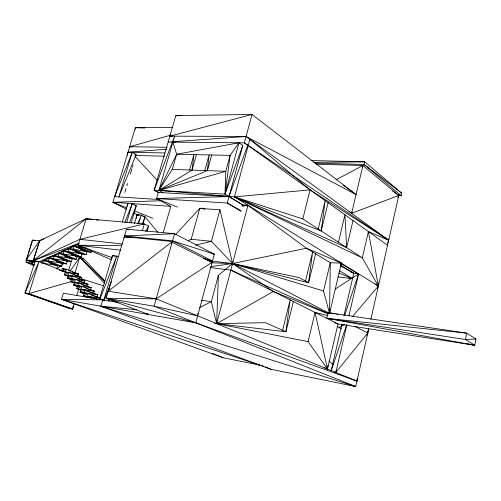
<?xml version="1.0" encoding="UTF-8"?>
<svg xmlns="http://www.w3.org/2000/svg" width="501" height="501" viewBox="0 0 501 501"><rect width="100%" height="100%" fill="white"/><g stroke="black" fill="none" stroke-linecap="round" stroke-linejoin="round"><path stroke-width="0.75" d="M34.093 265.273L31.889 263.632L31.92 262.086M209.994 267.559L230.811 270.12L337.993 323.947L327.466 369.037L308.077 341.626L216.657 323.627L218.367 275.35L232.552 263.539L306.462 248.239L341.394 263.169L329.539 313.369L323.527 291L330.284 262.724L306.462 248.239L247.964 205.272L241.739 204.871M388.795 238.683L388.688 240.248L387.542 243.117M377.503 288.25L378.368 286.077L378.581 282.99M366.939 335.188L367.903 331.468M357.125 378.812L356.956 381.123L195.785 322.813L106.149 298.239L124.317 236.616L172.325 241.57L154.108 306.211L106.149 298.239L148.697 314.572L146.674 313.401M197.864 313.526L197.67 315.843L154.108 306.211L355.735 386.54L368.817 328.481M34.594 264.891L31.889 263.632L32.051 261.848L26.165 259.925L32.477 240.111L39.66 240.705L33.323 260.714L26.165 259.925L26.083 262.186L33.573 265.655M124.154 238.169L124.317 236.616L128.181 237.167M334.443 372.199L335.839 372.468L367.79 333.021L368.129 329.94M352.378 316.657L378.368 286.077L362.317 257.89L368.398 231.581L388.688 240.248L310.088 189.866L234.424 196.88L158.303 192.465L154.151 190.142L174.605 136.172L158.917 190.411L207.37 170.641L209.142 154.928L204.79 170.547M357.213 378.831L356.956 381.123L156.18 298.84L108.222 291.213L109.606 288.451M163.057 192.741L158.917 190.411L192.065 170.09L193.906 154.602L189.553 170.002M229.408 193.486L229.007 196.567L243.073 204.997M302.848 218.912L234.424 196.88L362.317 257.89L302.848 218.912L310.088 189.866L249.899 139.284L234.424 196.88L321.21 230.948L325.162 200.65L318.229 228.995M324.573 367.884L327.466 369.037L327.986 365.204M330.059 309.524L329.539 313.369L330.284 262.724L341.394 263.169L340.511 265.317M78.024 276.233L78.651 274.16L65.305 271.955L39.065 261.541L35.145 260.996L25.05 292.916L68.775 308.372L72.658 309.086L73.177 306.048M336.271 370.195L335.839 372.468L346.855 324.805M172.588 143.655L172.883 142.121L175.212 142.234M136.266 218.492L137.024 214.653L141.207 214.992L145.008 216.946L142.159 224.16M351.921 211.754L351.627 213.282L349.059 211.51M127.279 206.399L127.887 203.337L122.35 222.024M334.292 322.669L337.993 323.947L474.723 345.258L475.95 339.045L466.694 333.14L328.111 312.637L232.552 263.539L211.397 241.307L191.182 239.296L188.332 240.58M127.379 155.266L127.987 152.216L166.633 149.223M111.804 258.585L112.406 255.554L116.752 256.092L118.142 256.706M316.381 164.222L362.937 165.487L351.627 213.282L398.771 195.49L401.132 195.609L401.683 193.148L364.741 161.842L311.033 160.539M370.859 319.394L398.771 195.49L362.937 165.487L336.046 179.765M348.959 315.686L358.628 273.847L353.787 273.295L350.9 272.106M331.136 370.765L341.989 324.047M343.924 315.73L353.787 273.295L340.455 265.104M368.398 231.581L378.368 286.077L234.424 196.88L346.629 247.607L353.005 220.572M338.419 242.227L344.951 214.81L346.629 247.607M308.077 341.626L315.079 312.442L327.942 315.599M305.491 281.105L312.611 251.978L308.578 282.796L232.552 263.539L212.505 261.19M315.636 253.819L308.578 282.796L299.216 277.66L232.552 263.539L211.472 262.8M321.21 230.948L328.08 202.736M214.372 323.233L216.657 323.627L217.027 322.118M232.921 262.036L232.132 265.042M282.608 330.309L290.123 299.905L285.914 331.781L216.657 323.627L211.309 301.746L218.367 275.35M293.361 301.533L285.914 331.781L265.486 322.7L216.657 323.627L247.964 205.272L242.522 205.629M230.56 196.43L158.917 190.411L176.653 154.233L238.946 142.791L242.797 145.528L227.26 203.049L241.275 211.503M175.469 234.687L199.742 208.391L219.952 209.813L211.397 241.307L195.528 245.208M106.149 298.239L156.18 298.84L156.594 297.337M362.317 167.729L362.937 165.487M207.37 170.641L211.723 154.984M191.182 239.296L199.742 208.391L202.855 208.191M192.065 170.09L196.417 154.652M247.544 206.769L247.964 205.272L241.908 206.255M163.351 232.383L170.766 206.349L156.55 198.534L158.303 192.465M242.522 204.878L225.018 194.112L238.946 142.791L230.128 155.379L225.782 171.298L158.917 190.411L172.3 169.388L176.653 154.233L172.883 142.121M171.693 243.78L172.125 242.284L212.123 262.28L156.18 298.84M27.148 258.51L28.213 254.827M28.638 253.356L32.477 240.111L35.465 240.737M142.823 224.454L145.04 216.883M142.441 230.466L144.338 223.922L148.584 226.07L147.069 231.305M159.005 192.678L154.151 190.142L175.82 115.562L252.028 114.46L356.054 194.551L246.079 136.504L169.839 136.147L170.634 134.832M138.608 223.891L141.207 214.992L137.831 223.64M108.235 301.095L108.886 298.859M131.212 222.939L136.266 205.754L132.239 203.644L124.887 222.344M108.999 301.013L109.431 299.529M134.425 223.515L137.024 214.653L139.197 215.28M136.516 309.75L100.908 306.205L355.735 386.54L270.935 369.281L100.908 306.205L102.786 299.855L104.277 300.337M103.726 300.205L116.752 256.092L99.705 299.573M126.697 222.413L132.239 203.644M127.335 237.28L124.517 235.94L126.521 229.139L174.536 233.729L214.315 254.17L195.785 322.813L61.485 299.297L63.345 293.217L118.205 302.454M124.881 192.384L125.983 188.683M126.866 185.721L127.53 183.504M130.398 173.878L131.945 168.693M132.383 167.215L133.047 164.992M96.975 296.899L97.614 294.757L85.064 289.935L76.897 288.614L78.644 282.871L91.176 287.756L90.324 290.586M99.386 299.473L112.406 255.554L115.243 256.349M132.22 152.304L118.862 196.931L136.134 154.627L132.22 152.304L114.635 196.655L159.255 199.542M91.176 298.609L91.614 297.137L97.2 299.247M93.53 294.087L94.376 291.238L81.838 286.384L73.741 285.1L75.476 279.389L88.001 284.311L87.362 286.415M84.218 282.99L84.851 280.892L72.344 275.945L64.441 274.767L66.163 269.15L78.651 274.16L77.354 273.966M87.512 297.325L83.316 295.747L85.064 289.935L80.091 292.164L81.838 286.384L76.897 288.614L81.093 290.217M126.703 209.349L112.944 202.285L135.364 127.674L172.901 127.548M91.627 250.838L91.195 252.285L87.042 251.778L86.166 254.658L62.043 250.738M81.106 279.596L81.738 277.51L69.238 272.531L63.351 271.674M25.05 292.916L28.964 293.605L39.065 261.541L25.05 292.916L72.658 309.086L74.461 303.124M76.716 295.678L78.745 288.971M74.793 283.247L70.61 281.625L72.344 275.945L67.51 278.18L69.238 272.531L64.441 274.767L68.618 276.408M74.987 272.838L79.772 257.145L83.811 258.854L105.06 281.261M72.714 245.997L78.25 246.649L91.195 252.285L74.085 246.16L73.19 249.085L67.698 248.415M68.712 270.196L72.307 258.472M111.435 259.812L78.043 245.221L86.153 218.743L144.338 223.922L79.853 239.309L33.198 260.72L39.529 240.724L86.153 218.743L93.862 219.651M78.701 245.183L78.25 246.649L86.692 248.327M61.617 270.69L62.262 268.592L66.163 269.15L62.08 271.066M74.085 246.16L87.042 251.778L73.19 249.085L86.166 254.658L69.063 248.584L68.167 251.496L81.181 257.013L82.058 254.139L80.78 253.249M59.569 251.928L58.216 256.274L52.204 255.491M56.745 268.555L57.621 265.724L56.331 264.866M64.523 249.536L63.176 253.894L57.778 253.205M49.987 255.948L48.409 260.99L42.497 260.182M54.647 254.308L53.294 258.641L46.674 257.752M44.908 259.011L43.556 263.319L61.567 266.281L62.443 263.438L60.508 262.142M35.095 262.192L32.051 261.848L26.083 262.186L31.889 263.632L32.571 261.472M344.751 315.148L358.628 273.847L335.113 289.14M331.211 370.771L346.629 324.761M247.757 145.158L229.007 196.567L156.55 198.534L177.523 207.101M249.366 140.75L249.899 139.284M242.797 145.528L225.018 194.112L154.151 190.142M104.051 300.349L111.485 281.662M129.383 222.958L136.266 205.754L134.869 205.354M397.9 197.657L398.771 195.49L392.515 190.9M211.823 262.336L212.493 260.921L172.526 240.856L124.517 235.94L130.542 237.649M145.666 231.493L148.584 226.07M34.513 258.773L33.323 260.714L35.389 261.491M69.752 271.567L79.772 257.145L104.734 281.518M39.66 240.705L26.165 259.925L35.151 261.879M172.169 136.241L169.839 136.147L170.816 134.951M31.889 263.632L33.461 261.923M35.12 261.484L33.198 260.72L86.153 218.743L87.387 219.332M56.87 268.981L64.028 263.332M108.222 291.213L172.325 241.57M57.959 253.725L59.199 252.786M338.826 327.93L344.744 324.197M216.657 323.627L273.358 291.488L328.424 313.945M199.504 307.627L211.309 301.746L201.289 300.205M41.013 262.111L79.145 243.718M74.925 283.059L70.61 281.625L75.476 279.389L67.51 278.18L71.693 279.808M39.097 261.854L78.601 243.837M77.931 286.716L73.741 285.1L78.644 282.871L70.61 281.625M87.675 297.162L83.316 295.747L88.326 293.517L100.187 298.039M89.723 297.97L91.614 297.137L83.316 295.747M39.529 240.724L43.894 239.015M33.198 260.72L79.139 243.21M71.461 281.512L28.964 293.605L72.658 309.086M131.982 146.856L129.634 146.737L170.929 135.088M169.839 136.147L252.028 114.46L244.363 142.848L387.555 245.283M210.984 266.632L232.552 263.539L323.527 291M124.517 235.94L174.536 233.729L172.526 240.856L214.315 254.17L212.067 253.525M475.95 339.045L465.423 339.484L326.771 318.31L328.111 312.637L335.044 313.876M126.722 207.815L112.944 202.285L161.641 200.738M313.469 162.349L364.741 161.842L364.121 164.472L401.132 195.609L398.038 195.346M111.836 257.608L78.043 245.221L121.649 245.596M258.209 364.59L259.681 365.104L223.089 357.714L61.485 299.297L102.786 299.855L104.246 300.412M129.634 146.737L167.171 147.3M127.987 152.216L164.867 152.974M176.653 154.233L230.128 155.379L225.018 194.112L225.782 171.298L172.3 169.388M134.926 155.485L164.434 156.18M181.256 115.7L175.82 115.562L177.266 116.007M315.073 163.176L364.121 164.472L401.683 193.148M144.726 128.012L135.364 127.674L135.533 129.208M156.55 198.534L227.26 203.049L240.937 210.639M112.944 202.285L170.766 206.349M122.494 244.018L79.853 239.309L81.4 239.516M96.173 219.92L98.484 220.19M78.043 245.221L120.678 250.199M337.868 276.896L352.547 278.625L339.252 270.609M76.753 256.756L79.772 257.145L104.722 283.547M82.358 258.666L83.811 258.854L80.924 258.165M75.826 255.604L77.104 256.487L76.227 259.355L58.216 256.274L71.305 261.679L53.294 258.641L66.42 263.989L67.297 261.14L66.013 260.269M100.137 298.201L87.45 296.435L88.326 293.517L80.091 292.164L84.287 293.755M41.596 263.05L42.904 263.232M129.728 237.386L132.045 237.718M85.59 293.367L84.193 292.834L97.614 294.757L86.754 291.181M82.364 289.803L80.968 289.271L94.376 291.238L86.435 288.607M79.778 277.216L81.738 277.51L73.165 274.611M79.164 286.278L77.774 285.739L91.176 287.756L81.813 284.643M199.742 208.391L201.245 208.616M203.5 208.967L205.003 209.193M82.878 280.591L84.851 280.892L77.686 278.487M74.611 282.245L88.001 284.311L78.657 281.186M86.667 284.105L88.001 284.311M72.87 279.326L71.474 278.781L84.851 280.892M89.836 287.543L91.176 287.756M69.764 275.901L68.374 275.356L81.738 277.51M93.029 291.018L94.376 291.238M96.255 294.532L97.614 294.757M336.584 314.152L338.125 314.428M474.723 345.258L326.771 318.31L466.694 333.14L465.423 339.484L474.723 345.258L470.896 344.5M467.84 343.893L469.368 344.2M348.715 277.861L352.547 278.625L338.808 273.014M349.717 384.937L355.735 386.54M203.569 258.391L212.493 260.921M124.317 236.616L126.434 237.224M209.894 261.641L212.123 262.28L203.669 258.503M127.273 229.352L128.77 229.784M142.829 216.319L145.008 216.946M134.656 154.189L136.134 154.627M397.412 194.482L401.132 195.609M81.262 278.713L103.294 285.82M90.355 297.387L87.45 296.435L88.846 296.968M84.193 292.834L85.64 293.31M91.451 295.214L99.43 297.832M80.091 292.164L84.444 293.586M80.968 289.271L82.414 289.747M76.897 288.614L81.237 290.041M77.774 285.739L79.214 286.221M73.741 285.1L78.068 286.534M61.485 299.297L259.681 365.104M64.441 274.767L68.731 276.208M71.474 278.781L72.914 279.264M67.51 278.18L71.098 279.376M68.374 275.356L69.808 275.832M100.908 306.205L103.876 307.201M64.397 269.319L62.262 268.592L64.341 269.425M72.238 271.98L78.651 274.16M49.793 263.063L57.621 265.724L44.457 260.451L61.567 266.281L48.409 260.99L66.42 263.989L49.311 258.109L62.443 263.438L56.745 261.484M71.305 261.679L54.196 255.748L67.297 261.14L62.312 259.418M64.353 256.092L72.182 258.823L59.118 253.374L76.227 259.355L63.176 253.894L81.181 257.013L64.072 250.988L77.104 256.487L71.405 254.489M74.937 251.621L82.058 254.139L69.063 248.584M80.636 249.485L87.042 251.778M35.145 260.996L37.337 261.816M59.25 270.045L62.901 271.417M134.694 211.009L152.818 218.279M212.249 353.337L223.089 357.714M102.786 299.855L104.227 300.456M261.553 365.404L263.72 366.3M265.167 366.895L270.935 369.281M230.811 270.12L328.587 313.62M327.441 312.336L328.838 313.025M337.229 326.477L341.419 328.556M354.865 326.383L367.79 333.021M134.268 213.238L138.289 215.305M340.104 265.705L353.787 273.295M338.701 261.585L341.394 263.169M340.862 263.601L358.941 274.435M375.017 284.073L378.368 286.077M387.379 239.403L388.688 240.248L246.079 136.504L168.117 142.071L244.363 142.848L388.688 240.248L384.843 237.555M273.358 291.488L232.552 263.539L219.952 209.813M343.479 185.37L356.054 194.551M328.925 360.964L333.015 364.578M135.201 156.6L157.339 180.404M145.534 217.478L157.89 232.37M315.079 312.442L327.466 369.037"/></g></svg>
